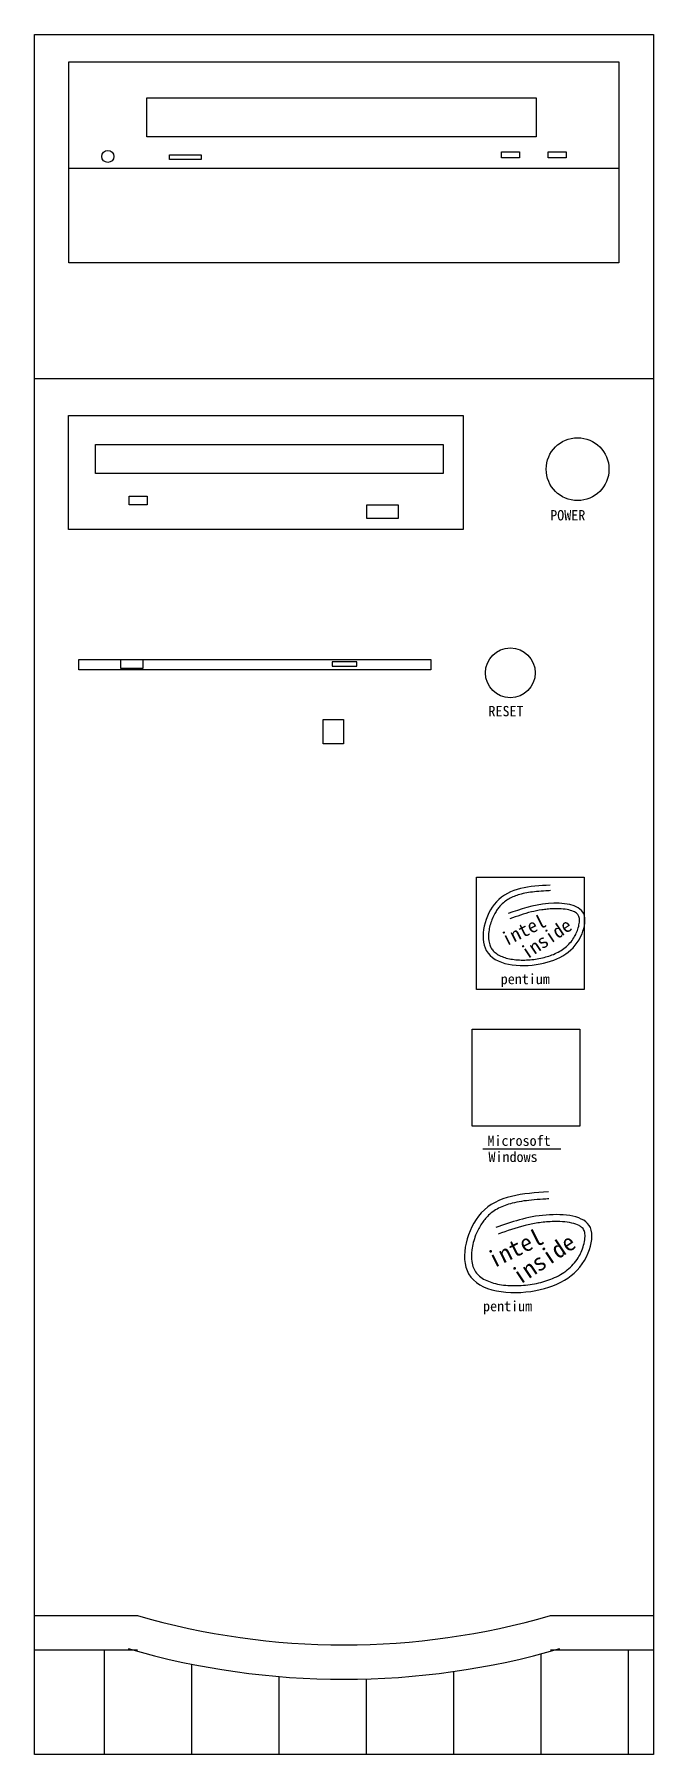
# Model space of a CAD drawing. Header units: inches. Extents: x 11.8 to 54.3, y 10.8 to 35.6.
# Drawn here: x 23.975 to 24.155, y 33.387 to 33.887 of the extents above; entities that cross this region are included whole.
import ezdxf

# ---------------------------------------------------------------- set-up
doc = ezdxf.new("R2010")
doc.units = ezdxf.units.IN
doc.header["$MEASUREMENT"] = 0
doc.layers.add('02', color=2, linetype='Continuous')
doc.styles.add('ROMANS', font='SimSun.ttf', dxfattribs={"height": 150})

msp = doc.modelspace()

# ---------------------------------------------------------------- linework, layer by layer
at = {"layer": '02'}
for p, q in [((23.97535133983117, 33.88724129754074), (24.15535133983123, 33.88724129754074)), ((23.97535133983117, 33.38724129754074), (23.97535133983117, 33.88724129754074)), ((24.15535133983123, 33.88724129754074), (24.15535133983123, 33.38724129754074)), ((23.98534439170182, 33.8208085968066), (23.98534439170182, 33.87924600903942)), ((23.98534439170182, 33.84828290852327), (23.98534439170182, 33.87924600903942)), ((23.98534439170182, 33.87924600903942), (24.14522035994766, 33.87924600903942)), ((23.98534439170182, 33.87924600903942), (24.14522035994766, 33.87924600903942)), ((24.14522035994766, 33.87924600903942), (24.14522035994766, 33.8208085968066)), ((24.14522035994766, 33.87924600903942), (24.14522035994766, 33.84828290852327)), ((24.00805907782048, 33.86877952844553), (24.12119521116826, 33.86877952844553)), ((24.00805907782048, 33.8574409362984), (24.00805907782048, 33.86877952844553)), ((24.12119521116826, 33.86877952844553), (24.12119521116826, 33.8574409362984)), ((24.12119521116826, 33.8574409362984), (24.00805907782048, 33.8574409362984)), ((24.01461139112395, 33.85089947157392), (24.01461139112395, 33.8522078101971)), ((24.01461139112395, 33.8522078101971), (24.02378462974891, 33.8522078101971)), ((24.02378462974891, 33.85089947157392), (24.01461139112395, 33.85089947157392)), ((24.02378462974891, 33.8522078101971), (24.02378462974891, 33.85089947157392)), ((24.11114856894917, 33.85133558444839), (24.11114856894917, 33.85308003594581)), ((24.11114856894917, 33.85308003594581), (24.11639018141252, 33.85308003594581)), ((24.11639018141252, 33.85133558444839), (24.11114856894917, 33.85133558444839)), ((24.11639018141252, 33.85308003594581), (24.11639018141252, 33.85133558444839)), ((24.12469001644287, 33.85133558444839), (24.12469001644287, 33.85308003594581)), ((24.12469001644287, 33.85308003594581), (24.12993162890622, 33.85308003594581)), ((24.12993162890622, 33.85133558444839), (24.12469001644287, 33.85133558444839)), ((24.12993162890622, 33.85308003594581), (24.12993162890622, 33.85133558444839)), ((24.14522035994766, 33.84828290852327), (23.98534439170182, 33.84828290852327)), ((24.14522035994766, 33.8208085968066), (23.98534439170182, 33.8208085968066)), ((23.97535133983117, 33.78724129754072), (24.15535133983123, 33.78724129754072)), ((23.98529889945032, 33.74330623448814), (23.98529889945032, 33.77649317949646)), ((23.98529889945032, 33.77649317949646), (24.10001535263702, 33.77649317949646)), ((24.10001535263702, 33.77649317949646), (24.10001535263702, 33.74330623448814)), ((23.99312023221139, 33.75957430672109), (23.99312023221139, 33.76803368601098)), ((23.99312023221139, 33.76803368601098), (24.09414899579703, 33.76803368601098)), ((24.09414899579703, 33.76803368601098), (24.09414899579703, 33.75957430672109)), ((24.09414899579703, 33.75957430672109), (23.99312023221139, 33.75957430672109)), ((24.00289725543168, 33.75046412688901), (24.00289725543168, 33.75306698647147)), ((24.00289725543168, 33.75306698647147), (24.00811171545208, 33.75306698647147)), ((24.00811171545208, 33.75046412688901), (24.00289725543168, 33.75046412688901)), ((24.00811171545208, 33.75306698647147), (24.00811171545208, 33.75046412688901)), ((24.07198783843593, 33.74655978041743), (24.07198783843593, 33.75046412688901)), ((24.07198783843593, 33.75046412688901), (24.08111320301602, 33.75046412688901)), ((24.08111320301602, 33.75046412688901), (24.08111320301602, 33.74655978041743)), ((24.08111320301602, 33.74655978041743), (24.07198783843593, 33.74655978041743)), ((24.10001535263702, 33.74330623448814), (23.98529889945032, 33.74330623448814)), ((23.98826399390011, 33.70252162994642), (23.98826399390011, 33.70552645792849)), ((23.98826399390011, 33.70552645792849), (24.09059393115264, 33.70552645792849)), ((24.00044329381923, 33.70296585070615), (24.00044329381923, 33.70555043899775)), ((24.00044329381923, 33.70555043899775), (24.00691557886855, 33.70555043899775)), ((24.00691557886855, 33.70555043899775), (24.00691557886855, 33.70296585070615)), ((24.09059393115264, 33.70552645792849), (24.09059393115264, 33.70252162994642)), ((24.09059393115264, 33.70252162994642), (23.98826399390011, 33.70252162994642)), ((24.00691557886855, 33.70296585070615), (24.00044329381923, 33.70296585070615)), ((24.0619295254294, 33.7049043204738), (24.0619295254294, 33.70361196923021)), ((24.06904918189163, 33.7049043204738), (24.0619295254294, 33.7049043204738)), ((24.0619295254294, 33.70361196923021), (24.06904918189163, 33.70361196923021)), ((24.06904918189163, 33.70361196923021), (24.06904918189163, 33.7049043204738)), ((24.05934075431744, 33.68099645054279), (24.05934075431744, 33.68810421108923)), ((24.05934075431744, 33.68810421108923), (24.06516566795428, 33.68810421108923)), ((24.06516566795428, 33.68810421108923), (24.06516566795428, 33.68099645054279)), ((24.06516566795428, 33.68099645054279), (24.05934075431744, 33.68099645054279)), ((24.10389291209119, 33.64225217821546), (24.13516800142454, 33.64225217821546)), ((24.10389291209119, 33.60959235994925), (24.10389291209119, 33.64225217821546)), ((24.13516800142454, 33.64225217821546), (24.13516800142454, 33.60959235994925)), ((24.13516800142454, 33.60959235994925), (24.10389291209119, 33.60959235994925)), ((24.10261103094969, 33.56985995337162), (24.10261103094969, 33.59810999558202)), ((24.10261103094969, 33.59810999558202), (24.13388612028327, 33.59810999558202)), ((24.13388612028327, 33.59810999558202), (24.13388612028327, 33.56985995337162)), ((24.13388612028327, 33.56985995337162), (24.10261103094969, 33.56985995337162)), ((24.10571522212674, 33.56330706909033), (24.1284115684373, 33.56330706909033)), ((23.97535133983117, 33.42765438219713), (24.00535133983137, 33.42765438219713)), ((24.12535133983126, 33.42765438219713), (24.15535133983123, 33.42765438219713)), ((23.97535133983117, 33.41765438219714), (24.00535133983137, 33.41765438219714)), ((23.9956843758164, 33.38724129754074), (23.9956843758164, 33.41765438219714)), ((24.12268437581635, 33.38724129754074), (24.12268437581635, 33.41654224345835)), ((24.12535133983126, 33.41765438219714), (24.15535133983123, 33.41765438219714)), ((24.14808437581634, 33.38724129754074), (24.14808437581634, 33.41765438219714)), ((24.02108437581639, 33.38724129754074), (24.02108437581639, 33.41351738023626)), ((24.09728437581636, 33.38724129754074), (24.09728437581636, 33.41140065287856)), ((24.04648437581638, 33.38724129754074), (24.04648437581638, 33.40991775710926)), ((24.07188437581637, 33.38724129754074), (24.07188437581637, 33.40922124680684)), ((24.15535133983123, 33.38724129754074), (23.97535133983117, 33.38724129754074))]:
    msp.add_line(p, q, dxfattribs=at)
for centre, radius in [((23.99670173476104, 33.85177169732275), 0.001747283547592815), ((24.13325708867889, 33.76087567941464), 0.009125364579987945), ((24.1137075676452, 33.70167349946256), 0.00723576453591727)]:
    msp.add_circle(centre, radius, dxfattribs=at)
for radius in [0.2153368325841973, 0.2253368325841973]:
    msp.add_arc((24.06535133983131, 33.63446335556965), radius, 253.8213506926371, 286.1786493073629, dxfattribs=at)
for points in [[(24.12526783949172, 33.6399673989681), (24.10964251342445, 33.6350925272029), (24.10671271715116, 33.6209552985914), (24.1223380432182, 33.61705538290788), (24.13454540066211, 33.62583026171318), (24.1350337635554, 33.63168008956016), (24.12477966714166, 33.634605049162), (24.11306048204803, 33.63168008956016)], [(24.12477337920747, 33.55076873830534), (24.10524172162356, 33.54467514859867), (24.1015794762816, 33.52700361283438), (24.12111113386552, 33.52212871822995), (24.13637033067041, 33.53309731673652), (24.13698078428731, 33.54040960154542), (24.12416316377018, 33.54406580104761), (24.10951418240281, 33.54040960154542)]]:
    msp.add_spline(points, degree=3, dxfattribs=at)
for points in [[(24.12536368804173, 33.63837027246858), (24.12490513904028, 33.63834275351074), (24.12444871427626, 33.63831535771793), (24.12308882826689, 33.6382282797109), (24.1221947191939, 33.6381636407509), (24.11975168269898, 33.63792708824393), (24.11825018712922, 33.63770965404613), (24.11571878563725, 33.63707045340821), (24.11465329565842, 33.63669054373155), (24.11271852230449, 33.63568693874525), (24.11184814476725, 33.63506574640222), (24.11079394986111, 33.6339920984817), (24.11052990571149, 33.6336892774916), (24.11002047403987, 33.63303412104982), (24.10977636552277, 33.63268341699948), (24.10908514042309, 33.63157664428103), (24.10867947240355, 33.63076581194808), (24.10790569134476, 33.62879695811044), (24.10759737735932, 33.6276139941949), (24.10733505586929, 33.6255290951559), (24.10733269026948, 33.62461324036586), (24.1075276414456, 33.62325090926366), (24.10765848438657, 33.62274991114064), (24.10801505278961, 33.62186295943273), (24.10823733607005, 33.62148225928944), (24.10880206417007, 33.62077421096113), (24.10914300701849, 33.62045003976515), (24.10994588794189, 33.61985788494415), (24.11040781144836, 33.61959069333044), (24.1119033632731, 33.61891146914307), (24.11307712994041, 33.61858869629985), (24.1156345472589, 33.61820858114832), (24.11701673778818, 33.61814992323899), (24.11980239309743, 33.61827034561769), (24.12120682449701, 33.61844893522981), (24.12385187580528, 33.6189991418688), (24.12509371822059, 33.61937241149813), (24.1275163048456, 33.62038376713586), (24.1286671885414, 33.62104904837894), (24.13065906261433, 33.62264976069194), (24.13150175480566, 33.62358373206938), (24.13243203797312, 33.62508744287628), (24.13266072340322, 33.62551607735246), (24.13309866186752, 33.62648516586715), (24.1333036846561, 33.62703945076031), (24.13361816138765, 33.62815029916918), (24.13372625354784, 33.62870556811093), (24.13381632988809, 33.62972020618598), (24.13379648133948, 33.63017804027218), (24.1336833778146, 33.63073929985954), (24.13362819526244, 33.63090817725127), (24.13349753620288, 33.63119104854171), (24.13341625815612, 33.63132009648233), (24.13320935655704, 33.63157252865072), (24.13308312932556, 33.63169570231206), (24.13277480061494, 33.63193632198578), (24.13259270866071, 33.63205334159373), (24.1319346024318, 33.63239929275379), (24.13135895811526, 33.63260150990526), (24.13003913512764, 33.63290169327102), (24.12929668028803, 33.63300093485917), (24.12774202538482, 33.63310513726786), (24.12692975489542, 33.63311069595305), (24.12555053430767, 33.63305983971223), (24.12497972891244, 33.63302082755386), (24.1238756643004, 33.63291626511089), (24.12333997049452, 33.63285028735457), (24.12177370116685, 33.63261653625987), (24.12078386524606, 33.63241300176286), (24.11766099878448, 33.63163580232514), (24.11566077109321, 33.63091680311946), (24.11360316592006, 33.63017493368294)], [(24.12489318989516, 33.54877233018088), (24.12432000364312, 33.5487379314835), (24.12374947268815, 33.54870368674243), (24.12204961517638, 33.5485948392337), (24.12093197883521, 33.54851404053373), (24.11787818321661, 33.54821834990001), (24.11600131375441, 33.54794655715283), (24.11283706188967, 33.5471475563554), (24.11150519941591, 33.54667266925956), (24.10908673272367, 33.54541816302672), (24.10799876080161, 33.54464167259788), (24.10668101716921, 33.54329961269728), (24.10635096198236, 33.5429210864596), (24.1057141723925, 33.54210214090732), (24.10540903674634, 33.54166376084434), (24.10454500537164, 33.54028029494644), (24.10403792034755, 33.5392667545302), (24.10307069402372, 33.53680568723313), (24.10268530154214, 33.53532698233879), (24.10235739967949, 33.53272085853995), (24.10235444267984, 33.5315760400524), (24.10259813164977, 33.52987312617459), (24.1027616853262, 33.52924687852099), (24.10320739582996, 33.52813818888602), (24.10348524993039, 33.52766231370695), (24.1041911600553, 33.52677725329646), (24.104617338616, 33.52637203930156), (24.10562093977048, 33.52563184577524), (24.10619834415344, 33.52529785625812), (24.10806778393432, 33.52444882602389), (24.10953499226845, 33.52404535996992), (24.11273176391639, 33.52357021603051), (24.11445950207805, 33.52349689364381), (24.11794157121473, 33.52364742161716), (24.11969711046415, 33.52387065863239), (24.12300342459936, 33.52455841693107), (24.12455572761862, 33.5250250039678), (24.1275839609, 33.52628919851485), (24.12902256551958, 33.5271208000688), (24.13151240811068, 33.52912169046009), (24.13256577334984, 33.53028915468188), (24.13372862730946, 33.53216879319051), (24.13401448409697, 33.5327045862857), (24.1345619071774, 33.53391594692901), (24.13481818566267, 33.53460880304543), (24.13521128157733, 33.53599736355658), (24.13534639677779, 33.53669144973377), (24.13545899220323, 33.53795974732758), (24.13543418151723, 33.53853203993525), (24.1352928021113, 33.53923361441956), (24.13522382392104, 33.53944471115913), (24.13506050009643, 33.53979830027218), (24.13495890253786, 33.53995961019812), (24.13470027553923, 33.54027515040853), (24.13454249150006, 33.54042911748523), (24.13415708061145, 33.54072989207724), (24.13392946566866, 33.54087616658715), (24.13310683288298, 33.54130860553731), (24.13238727748719, 33.54156137697667), (24.13073749875254, 33.54193660618385), (24.12980943020309, 33.54206065816901), (24.12786611157368, 33.54219091117987), (24.12685077346193, 33.54219785953647), (24.12512674772758, 33.54213428923548), (24.1244132409836, 33.54208552403746), (24.1230331602185, 33.54195482098361), (24.12236354296126, 33.54187234878837), (24.12040570630122, 33.54158015991992), (24.11916841140034, 33.54132574179867), (24.11526482832325, 33.54035424250149), (24.11276454370934, 33.53945549349451), (24.11019253724296, 33.53852815669869)]]:
    msp.add_open_spline(points, degree=3, knots=[0, 0, 0, 0, 1.587626627325205, 1.587626627325205, 4.762879881975614, 4.762879881975614, 10.47246625670093, 10.47246625670093, 15.21498119126868, 15.21498119126868, 19.95749612583644, 19.95749612583644, 21.62754164219465, 21.62754164219465, 23.29758715855287, 23.29758715855287, 26.6376781912693, 26.6376781912693, 31.10717732100047, 31.10717732100047, 34.86072267488973, 34.86072267488973, 37.37081219430303, 37.37081219430303, 39.88090171371633, 39.88090171371633, 42.39099123312963, 42.39099123312963, 44.90108075254292, 44.90108075254292, 49.67348598158154, 49.67348598158154, 54.44589121062016, 54.44589121062016, 59.21829643965878, 59.21829643965878, 63.9907016686974, 63.9907016686974, 69.3843468508514, 69.3843468508514, 74.7779920330054, 74.7779920330054, 76.77228390272016, 76.77228390272016, 79.0376211461058, 79.0376211461058, 81.30295838949145, 81.30295838949145, 83.5682956328771, 83.5682956328771, 84.83133425876579, 84.83133425876579, 86.09437288465449, 86.09437288465449, 87.35741151054319, 87.35741151054319, 88.62045013643188, 88.62045013643188, 91.31935869581442, 91.31935869581442, 94.01826725519695, 94.01826725519695, 96.71717581457948, 96.71717581457948, 98.64975719628366, 98.64975719628366, 100.5823385779878, 100.5823385779878, 104.4475013413962, 104.4475013413962, 113.195338464773, 113.195338464773, 113.195338464773, 113.195338464773], dxfattribs=at)

# ---------------------------------------------------------------- texts
at = {"layer": '02', "style": 'ROMANS'}
for s, p in [('POWER', (24.12528876290823, 33.74597901352648)), ('RESET', (24.1073376633424, 33.68904384399137)), ('pentium', (24.11091416412616, 33.61117856815768)), ('Microsoft', (24.10705446812178, 33.56418435121223)), ('Windows', (24.10734018240739, 33.55949924964192)), ('pentium', (24.10577377787697, 33.51609728268055))]:
    msp.add_text(s, height=0.003, dxfattribs=at).set_placement(p)
for s, height, rotation, p in [('intel', 0.004, 26.53015728232186, (24.11235740434065, 33.6220812753222)), ('inside', 0.004, 33.64803832678837, (24.11843801582861, 33.61820643839711)), ('intel', 0.005, 26.53015728232186, (24.10863533526869, 33.52841108374774)), ('inside', 0.005, 33.64803832678837, (24.11623609962887, 33.52356753759157))]:
    msp.add_text(s, height=height, rotation=rotation, dxfattribs=at).set_placement(p)

doc.saveas('drawing.dxf')
